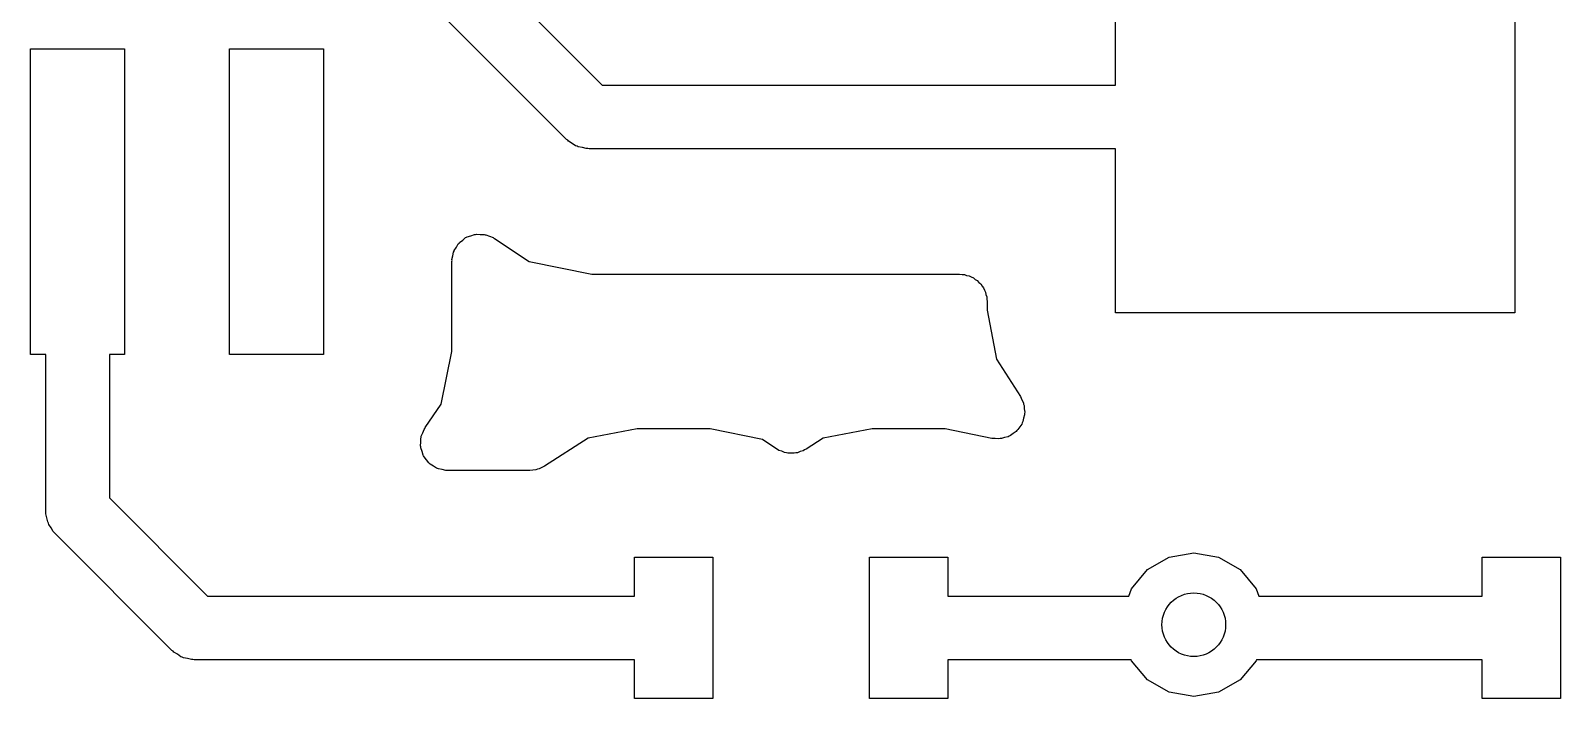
# Model space of a CAD drawing. Extents: x 91.5 to 189.2, y -113.2 to -60.7.
# Drawn here: x 103.86 to 113.62, y -87.28 to -83.02 of the extents above; entities that cross this region are included whole.
import ezdxf

# ---------------------------------------------------------------- set-up
doc = ezdxf.new("R2010")
doc.units = 0
doc.header["$MEASUREMENT"] = 0
doc.layers.add('BLACK', color=7, linetype='CONTINUOUS')

msp = doc.modelspace()

# ---------------------------------------------------------------- linework, layer by layer
at = {"layer": 'Black'}
for p, q in [((105.753, -81.6158), (107.504, -83.3668)), ((107.276, -83.7137), (105.406, -81.8437)), ((110.78, -83.3668), (110.78, -82.32)), ((113.33, -82.32), (113.33, -84.82)), ((103.855, -85.085), (103.855, -83.135)), ((103.855, -83.135), (104.455, -83.135)), ((104.455, -83.135), (104.455, -85.085)), ((105.125, -85.085), (105.125, -83.135)), ((105.125, -83.135), (105.725, -83.135)), ((105.725, -83.135), (105.725, -85.085)), ((107.504, -83.3668), (110.78, -83.3668)), ((107.284, -83.7188), (107.276, -83.7137)), ((107.289, -83.7257), (107.284, -83.7188)), ((107.312, -83.7389), (107.289, -83.7257)), ((107.334, -83.7542), (107.312, -83.7389)), ((107.343, -83.7565), (107.334, -83.7542)), ((107.351, -83.7609), (107.343, -83.7565)), ((107.377, -83.7656), (107.351, -83.7609)), ((107.402, -83.7724), (107.377, -83.7656)), ((107.411, -83.7716), (107.402, -83.7724)), ((107.42, -83.7732), (107.411, -83.7716)), ((110.78, -83.7732), (107.42, -83.7732)), ((110.78, -84.82), (110.78, -83.7732)), ((106.593, -84.371), (106.613, -84.3564)), ((106.613, -84.3564), (106.632, -84.3404)), ((106.632, -84.3404), (106.637, -84.3384)), ((106.637, -84.3384), (106.642, -84.335)), ((106.642, -84.335), (106.666, -84.328)), ((106.666, -84.328), (106.689, -84.3196)), ((106.689, -84.3196), (106.695, -84.3196)), ((106.695, -84.3196), (106.701, -84.3179)), ((106.701, -84.3179), (106.725, -84.3196)), ((106.725, -84.3196), (106.75, -84.3196)), ((106.75, -84.3196), (106.756, -84.3215)), ((106.756, -84.3215), (106.761, -84.3219)), ((106.761, -84.3219), (106.784, -84.3319)), ((106.784, -84.3319), (106.807, -84.3404)), ((106.807, -84.3404), (106.812, -84.3441)), ((106.812, -84.3441), (106.817, -84.3465)), ((106.817, -84.3465), (107.037, -84.4937)), ((106.544, -84.4809), (106.55, -84.4568)), ((106.55, -84.4568), (106.555, -84.4324)), ((106.555, -84.4324), (106.558, -84.4273)), ((106.558, -84.4273), (106.559, -84.4217)), ((106.559, -84.4217), (106.573, -84.4011)), ((106.573, -84.4011), (106.585, -84.3796)), ((106.585, -84.3796), (106.59, -84.3758)), ((106.59, -84.3758), (106.593, -84.371)), ((106.545, -84.4867), (106.544, -84.4809)), ((106.544, -84.4924), (106.545, -84.4867)), ((106.544, -85.0674), (106.544, -84.4924)), ((107.037, -84.4937), (107.437, -84.5732)), ((107.437, -84.5732), (109.785, -84.5732)), ((109.785, -84.5732), (109.801, -84.5759)), ((109.801, -84.5759), (109.816, -84.5759)), ((109.816, -84.5759), (109.83, -84.5811)), ((109.83, -84.5811), (109.845, -84.5838)), ((109.845, -84.5838), (109.859, -84.5915)), ((109.859, -84.5915), (109.873, -84.5967)), ((109.873, -84.5967), (109.885, -84.6066)), ((109.885, -84.6066), (109.898, -84.6143)), ((109.898, -84.6143), (109.908, -84.626)), ((109.908, -84.626), (109.92, -84.6359)), ((109.92, -84.6359), (109.928, -84.6492)), ((109.928, -84.6492), (109.937, -84.6609)), ((109.937, -84.6609), (109.943, -84.6754)), ((109.943, -84.6754), (109.95, -84.6887)), ((109.95, -84.6887), (109.953, -84.7038)), ((109.953, -84.7038), (109.958, -84.7182)), ((109.958, -84.7182), (109.958, -84.7336)), ((109.958, -84.7336), (109.961, -84.7487)), ((109.961, -84.7487), (109.961, -84.8036)), ((109.961, -84.8036), (110.02, -85.1154)), ((113.33, -84.82), (110.78, -84.82)), ((103.952, -85.085), (103.855, -85.085)), ((103.952, -86.085), (103.952, -85.085)), ((104.455, -85.085), (104.358, -85.085)), ((104.358, -85.085), (104.358, -86.0008)), ((105.725, -85.085), (105.125, -85.085)), ((106.476, -85.4023), (106.544, -85.0674)), ((110.02, -85.1154), (110.173, -85.3544)), ((106.374, -85.5523), (106.476, -85.4023)), ((110.173, -85.3544), (110.182, -85.3744)), ((110.182, -85.3744), (110.192, -85.3935)), ((110.192, -85.3935), (110.193, -85.4023)), ((110.193, -85.4023), (110.197, -85.4106)), ((110.197, -85.4106), (110.198, -85.4323)), ((110.198, -85.4323), (110.201, -85.4538)), ((110.182, -85.5297), (110.169, -85.547)), ((110.184, -85.5211), (110.182, -85.5297)), ((110.189, -85.5135), (110.184, -85.5211)), ((110.193, -85.4922), (110.189, -85.5135)), ((110.2, -85.4714), (110.193, -85.4922)), ((110.201, -85.4538), (110.199, -85.4625)), ((110.199, -85.4625), (110.2, -85.4714)), ((106.346, -85.6208), (106.348, -85.6145)), ((106.346, -85.6447), (106.346, -85.6208)), ((106.348, -85.6145), (106.349, -85.6078)), ((106.349, -85.6078), (106.359, -85.586)), ((106.359, -85.586), (106.367, -85.5635)), ((106.367, -85.5635), (106.371, -85.5584)), ((106.371, -85.5584), (106.374, -85.5523)), ((107.415, -85.6195), (107.136, -85.7989)), ((107.726, -85.5609), (107.415, -85.6195)), ((108.192, -85.5609), (107.726, -85.5609)), ((108.527, -85.6287), (108.192, -85.5609)), ((108.612, -85.6867), (108.527, -85.6287)), ((108.915, -85.6195), (108.806, -85.6894)), ((109.226, -85.5609), (108.915, -85.6195)), ((109.692, -85.5609), (109.226, -85.5609)), ((109.991, -85.6213), (109.692, -85.5609)), ((110.013, -85.6219), (109.991, -85.6213)), ((110.034, -85.6246), (110.013, -85.6219)), ((110.043, -85.6227), (110.034, -85.6246)), ((110.052, -85.6229), (110.043, -85.6227)), ((110.072, -85.616), (110.052, -85.6229)), ((110.094, -85.6112), (110.072, -85.616)), ((110.101, -85.6063), (110.094, -85.6112)), ((110.11, -85.6035), (110.101, -85.6063)), ((110.127, -85.5899), (110.11, -85.6035)), ((110.145, -85.5782), (110.127, -85.5899)), ((110.15, -85.5711), (110.145, -85.5782)), ((110.157, -85.5655), (110.15, -85.5711)), ((110.169, -85.547), (110.157, -85.5655)), ((106.344, -85.6686), (106.346, -85.6447)), ((106.346, -85.6751), (106.344, -85.6686)), ((106.346, -85.6818), (106.346, -85.6751)), ((106.354, -85.7043), (106.346, -85.6818)), ((106.361, -85.7273), (106.354, -85.7043)), ((106.364, -85.7327), (106.361, -85.7273)), ((106.367, -85.739), (106.364, -85.7327)), ((108.622, -85.6912), (108.612, -85.6867)), ((108.631, -85.6978), (108.622, -85.6912)), ((108.65, -85.7037), (108.631, -85.6978)), ((108.668, -85.7118), (108.65, -85.7037)), ((108.679, -85.7126), (108.668, -85.7118)), ((108.689, -85.7159), (108.679, -85.7126)), ((108.709, -85.7149), (108.689, -85.7159)), ((108.728, -85.7164), (108.709, -85.7149)), ((108.739, -85.7135), (108.728, -85.7164)), ((108.75, -85.7129), (108.739, -85.7135)), ((108.768, -85.7053), (108.75, -85.7129)), ((108.787, -85.7), (108.768, -85.7053)), ((108.796, -85.6936), (108.787, -85.7)), ((108.806, -85.6894), (108.796, -85.6936)), ((106.382, -85.7574), (106.367, -85.739)), ((106.396, -85.7768), (106.382, -85.7574)), ((106.402, -85.7806), (106.396, -85.7768)), ((106.406, -85.7857), (106.402, -85.7806)), ((106.427, -85.7977), (106.406, -85.7857)), ((106.446, -85.8112), (106.427, -85.7977)), ((106.453, -85.8129), (106.446, -85.8112)), ((106.459, -85.8162), (106.453, -85.8129)), ((106.482, -85.8204), (106.459, -85.8162)), ((106.505, -85.8263), (106.482, -85.8204)), ((106.512, -85.8256), (106.505, -85.8263)), ((106.519, -85.8268), (106.512, -85.8256)), ((107.041, -85.8268), (106.519, -85.8268)), ((107.06, -85.8234), (107.041, -85.8268)), ((107.08, -85.8225), (107.06, -85.8234)), ((107.09, -85.8182), (107.08, -85.8225)), ((107.101, -85.8162), (107.09, -85.8182)), ((107.118, -85.8064), (107.101, -85.8162)), ((107.136, -85.7989), (107.118, -85.8064)), ((104.358, -86.0008), (104.984, -86.6268)), ((103.953, -86.0938), (103.952, -86.085)), ((103.953, -86.1027), (103.953, -86.0938)), ((103.959, -86.1283), (103.953, -86.1027)), ((103.964, -86.1545), (103.959, -86.1283)), ((103.969, -86.1622), (103.964, -86.1545)), ((103.971, -86.1709), (103.969, -86.1622)), ((103.986, -86.1926), (103.971, -86.1709)), ((103.999, -86.2156), (103.986, -86.1926)), ((104.006, -86.2214), (103.999, -86.2156)), ((104.011, -86.2287), (104.006, -86.2214)), ((104.756, -86.9737), (104.011, -86.2287)), ((107.71, -86.6268), (107.71, -86.38)), ((107.71, -86.38), (108.21, -86.38)), ((108.21, -86.38), (108.21, -87.28)), ((109.21, -87.28), (109.21, -86.38)), ((109.21, -86.38), (109.71, -86.38)), ((109.71, -86.38), (109.71, -86.6268)), ((110.985, -86.4584), (111.123, -86.3787)), ((111.123, -86.3787), (111.28, -86.3511)), ((111.28, -86.3511), (111.437, -86.3787)), ((111.437, -86.3787), (111.575, -86.4584)), ((113.12, -86.6268), (113.12, -86.38)), ((113.12, -86.38), (113.62, -86.38)), ((113.62, -86.38), (113.62, -87.28)), ((110.883, -86.5805), (110.985, -86.4584)), ((111.575, -86.4584), (111.677, -86.5805)), ((110.866, -86.6268), (110.883, -86.5805)), ((111.677, -86.5805), (111.694, -86.6268)), ((104.984, -86.6268), (107.71, -86.6268)), ((109.71, -86.6268), (110.866, -86.6268)), ((111.694, -86.6268), (113.12, -86.6268)), ((104.764, -86.9788), (104.756, -86.9737)), ((104.769, -86.9857), (104.764, -86.9788)), ((104.792, -86.9989), (104.769, -86.9857)), ((104.814, -87.0142), (104.792, -86.9989)), ((104.823, -87.0165), (104.814, -87.0142)), ((104.831, -87.0209), (104.823, -87.0165)), ((104.857, -87.0256), (104.831, -87.0209)), ((104.882, -87.0324), (104.857, -87.0256)), ((104.891, -87.0316), (104.882, -87.0324)), ((104.9, -87.0332), (104.891, -87.0316)), ((107.71, -87.0332), (104.9, -87.0332)), ((107.71, -87.28), (107.71, -87.0332)), ((110.88, -87.0332), (109.71, -87.0332)), ((109.71, -87.0332), (109.71, -87.28)), ((110.883, -87.0395), (110.88, -87.0332)), ((110.985, -87.1616), (110.883, -87.0395)), ((111.677, -87.0395), (111.575, -87.1616)), ((111.68, -87.0332), (111.677, -87.0395)), ((113.12, -87.0332), (111.68, -87.0332)), ((113.12, -87.28), (113.12, -87.0332)), ((111.123, -87.2413), (110.985, -87.1616)), ((111.575, -87.1616), (111.437, -87.2413)), ((108.21, -87.28), (107.71, -87.28)), ((109.71, -87.28), (109.21, -87.28)), ((111.28, -87.2689), (111.123, -87.2413)), ((111.437, -87.2413), (111.28, -87.2689)), ((113.62, -87.28), (113.12, -87.28))]:
    msp.add_line(p, q, dxfattribs=at)
msp.add_circle((111.28, -86.81), 0.2032, dxfattribs=at)

doc.saveas('drawing.dxf')
